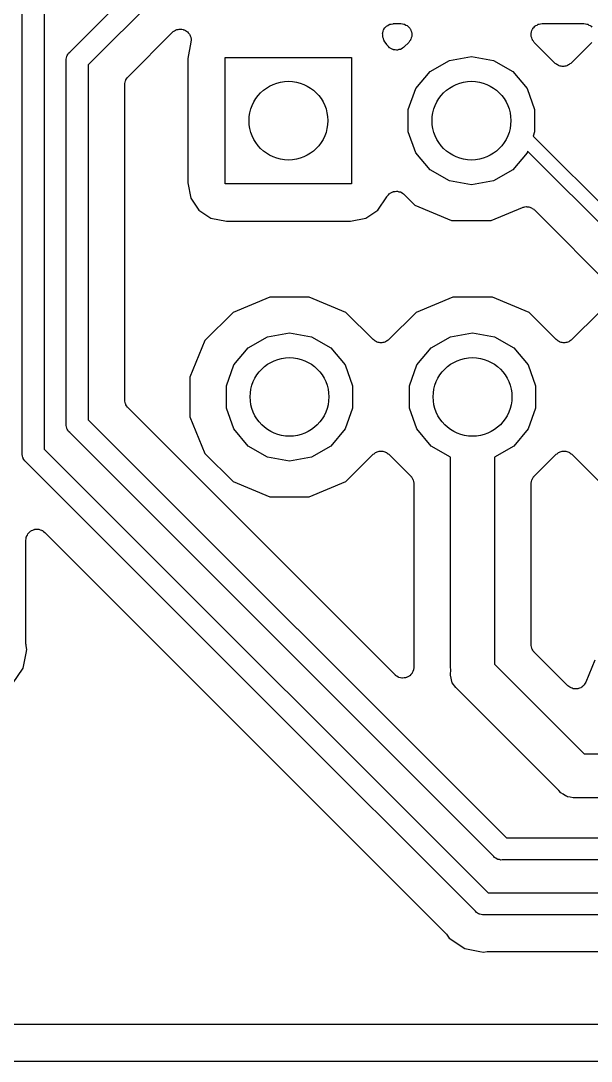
# Model space of a CAD drawing. Extents: x 24 to 196, y -189 to -31.
# Drawn here: x 154.89 to 162.81, y -59.39 to -44.94 of the extents above; entities that cross this region are included whole.
import ezdxf

# ---------------------------------------------------------------- set-up
doc = ezdxf.new("R2010")
doc.units = 0
doc.header["$MEASUREMENT"] = 0
doc.layers.add('BLACK', color=7, linetype='CONTINUOUS')

msp = doc.modelspace()

# ---------------------------------------------------------------- linework, layer by layer
at = {"layer": 'BLACK', "linetype": 'CONTINUOUS'}
for p, q in [((155.574, -45.3789), (156.733, -44.2199)), ((156.908, -44.4754), (155.829, -45.5545)), ((154.915, -50.9457), (154.915, -44.5837)), ((155.219, -44.6401), (155.219, -50.8893)), ((159.934, -45.0596), (159.948, -45.0431)), ((159.948, -45.0431), (159.961, -45.0257)), ((159.961, -45.0257), (159.965, -45.0229)), ((159.965, -45.0229), (159.968, -45.0191)), ((159.968, -45.0191), (159.987, -45.0083)), ((159.987, -45.0083), (160.005, -44.9963)), ((160.005, -44.9963), (160.01, -44.9951)), ((160.01, -44.9951), (160.014, -44.9926)), ((160.014, -44.9926), (160.035, -44.9888)), ((160.035, -44.9888), (160.056, -44.9837)), ((160.056, -44.9837), (160.061, -44.9843)), ((160.061, -44.9843), (160.066, -44.9834)), ((160.066, -44.9834), (160.169, -44.9834)), ((160.169, -44.9834), (160.189, -44.9869)), ((160.189, -44.9869), (160.208, -44.9886)), ((160.208, -44.9886), (160.214, -44.9914)), ((160.214, -44.9914), (160.221, -44.9926)), ((160.221, -44.9926), (160.238, -45.0025)), ((160.238, -45.0025), (160.256, -45.011)), ((160.256, -45.011), (160.261, -45.0157)), ((160.261, -45.0157), (160.267, -45.0191)), ((160.267, -45.0191), (160.28, -45.0343)), ((160.28, -45.0343), (160.294, -45.0484)), ((160.294, -45.0484), (160.297, -45.0545)), ((160.297, -45.0545), (160.301, -45.0596)), ((161.995, -45.0596), (161.999, -45.0545)), ((161.999, -45.0545), (162.002, -45.0484)), ((162.002, -45.0484), (162.016, -45.0343)), ((162.016, -45.0343), (162.029, -45.0191)), ((162.029, -45.0191), (162.035, -45.0157)), ((162.035, -45.0157), (162.04, -45.011)), ((162.04, -45.011), (162.058, -45.0025)), ((162.058, -45.0025), (162.075, -44.9926)), ((162.075, -44.9926), (162.082, -44.9914)), ((162.082, -44.9914), (162.088, -44.9886)), ((162.088, -44.9886), (162.107, -44.9869)), ((162.107, -44.9869), (162.127, -44.9834)), ((162.127, -44.9834), (162.709, -44.9834)), ((162.709, -44.9834), (162.729, -44.9869)), ((162.729, -44.9869), (162.748, -44.9886)), ((162.748, -44.9886), (162.754, -44.9914)), ((162.754, -44.9914), (162.761, -44.9926)), ((162.761, -44.9926), (162.778, -45.0025)), ((162.778, -45.0025), (162.796, -45.011)), ((162.796, -45.011), (162.801, -45.0157)), ((162.801, -45.0157), (162.807, -45.0191)), ((162.807, -45.0191), (162.82, -45.0343)), ((156.382, -45.7203), (156.999, -45.103)), ((156.999, -45.103), (157.006, -45.0982)), ((157.006, -45.0982), (157.011, -45.0919)), ((157.011, -45.0919), (157.027, -45.0831)), ((157.027, -45.0831), (157.042, -45.0727)), ((157.042, -45.0727), (157.05, -45.0705)), ((157.05, -45.0705), (157.058, -45.0665)), ((157.058, -45.0665), (157.076, -45.0637)), ((157.076, -45.0637), (157.093, -45.059)), ((157.093, -45.059), (157.102, -45.0597)), ((157.102, -45.0597), (157.11, -45.0584)), ((157.11, -45.0584), (157.128, -45.062)), ((157.128, -45.062), (157.146, -45.0636)), ((157.146, -45.0636), (157.154, -45.0671)), ((157.154, -45.0671), (157.162, -45.0688)), ((157.162, -45.0688), (157.178, -45.0782)), ((157.178, -45.0782), (157.194, -45.086)), ((157.194, -45.086), (157.2, -45.0919)), ((157.2, -45.0919), (157.207, -45.0962)), ((157.207, -45.0962), (157.219, -45.1105)), ((157.219, -45.1105), (157.232, -45.1234)), ((157.232, -45.1234), (157.235, -45.131)), ((157.235, -45.131), (157.24, -45.1375)), ((157.24, -45.1375), (157.246, -45.1548)), ((157.246, -45.1548), (157.254, -45.1713)), ((157.254, -45.1713), (157.255, -45.1797)), ((157.255, -45.1797), (157.257, -45.1876)), ((157.257, -45.1876), (157.257, -45.2059)), ((159.915, -45.1192), (159.916, -45.1144)), ((159.916, -45.1407), (159.915, -45.1192)), ((159.916, -45.1093), (159.923, -45.0891)), ((159.916, -45.1144), (159.916, -45.1093)), ((159.916, -45.1623), (159.916, -45.1407)), ((159.918, -45.167), (159.916, -45.1623)), ((159.918, -45.172), (159.918, -45.167)), ((159.927, -45.1917), (159.918, -45.172)), ((159.923, -45.0891), (159.929, -45.0684)), ((159.934, -45.212), (159.927, -45.1917)), ((159.929, -45.0684), (159.932, -45.0643)), ((159.932, -45.0643), (159.934, -45.0596)), ((160.301, -45.0596), (160.308, -45.0783)), ((160.307, -45.2002), (160.303, -45.2057)), ((160.312, -45.181), (160.307, -45.2002)), ((160.308, -45.0783), (160.316, -45.0964)), ((160.319, -45.1623), (160.312, -45.181)), ((160.316, -45.0964), (160.317, -45.103)), ((160.317, -45.103), (160.319, -45.1093)), ((160.319, -45.1093), (160.319, -45.1293)), ((160.319, -45.1293), (160.321, -45.1491)), ((160.321, -45.1491), (160.319, -45.1556)), ((160.319, -45.1556), (160.319, -45.1623)), ((161.975, -45.1491), (161.977, -45.1293)), ((161.977, -45.1556), (161.975, -45.1491)), ((161.977, -45.1093), (161.979, -45.103)), ((161.977, -45.1293), (161.977, -45.1093)), ((161.977, -45.1623), (161.977, -45.1556)), ((161.984, -45.181), (161.977, -45.1623)), ((161.979, -45.103), (161.98, -45.0964)), ((161.98, -45.0964), (161.988, -45.0783)), ((161.989, -45.2002), (161.984, -45.181)), ((161.988, -45.0783), (161.995, -45.0596)), ((161.993, -45.2057), (161.989, -45.2002)), ((157.256, -45.2405), (157.211, -45.4687)), ((157.258, -45.2241), (157.256, -45.2322)), ((157.256, -45.2322), (157.256, -45.2405)), ((157.257, -45.2059), (157.258, -45.2241)), ((159.937, -45.2159), (159.934, -45.212)), ((159.939, -45.2205), (159.937, -45.2159)), ((159.975, -45.2744), (159.939, -45.2205)), ((159.976, -45.2771), (159.975, -45.2744)), ((159.98, -45.2807), (159.976, -45.2771)), ((159.98, -45.2808), (159.98, -45.2807)), ((159.98, -45.2807), (159.98, -45.2807)), ((159.982, -45.2854), (159.98, -45.2808)), ((159.98, -45.2808), (159.98, -45.2808)), ((159.997, -45.3007), (159.982, -45.2854)), ((160.011, -45.3169), (159.997, -45.3007)), ((160.016, -45.3193), (160.011, -45.3169)), ((160.019, -45.3228), (160.016, -45.3193)), ((160.039, -45.3319), (160.019, -45.3228)), ((160.058, -45.3423), (160.039, -45.3319)), ((160.063, -45.3431), (160.058, -45.3423)), ((160.067, -45.3452), (160.063, -45.3431)), ((160.089, -45.3471), (160.067, -45.3452)), ((160.141, -45.3442), (160.12, -45.3498)), ((160.162, -45.34), (160.141, -45.3442)), ((160.166, -45.3374), (160.162, -45.34)), ((160.171, -45.3361), (160.166, -45.3374)), ((160.189, -45.3238), (160.171, -45.3361)), ((160.207, -45.3126), (160.189, -45.3238)), ((160.21, -45.3087), (160.207, -45.3126)), ((160.215, -45.3058), (160.21, -45.3087)), ((160.277, -45.2436), (160.215, -45.3058)), ((160.288, -45.2273), (160.277, -45.2436)), ((160.301, -45.212), (160.288, -45.2273)), ((160.303, -45.2057), (160.301, -45.212)), ((161.995, -45.212), (161.993, -45.2057)), ((162.008, -45.2273), (161.995, -45.212)), ((162.019, -45.2436), (162.008, -45.2273)), ((162.31, -45.5345), (162.019, -45.2436)), ((162.817, -45.2436), (162.526, -45.5345)), ((155.522, -45.4779), (155.528, -45.4584)), ((155.524, -45.4981), (155.522, -45.4779)), ((155.528, -45.4584), (155.531, -45.4385)), ((155.531, -45.4385), (155.535, -45.4326)), ((155.535, -45.4326), (155.536, -45.426)), ((155.536, -45.426), (155.548, -45.4094)), ((155.548, -45.4094), (155.558, -45.3919)), ((155.558, -45.3919), (155.574, -45.3789)), ((157.211, -45.4687), (157.211, -47.1913)), ((157.732, -47.2063), (157.732, -45.4537)), ((157.732, -45.4537), (159.484, -45.4537)), ((159.484, -45.4537), (159.484, -47.2063)), ((160.11, -45.3504), (160.089, -45.3471)), ((160.115, -45.3494), (160.11, -45.3504)), ((160.12, -45.3498), (160.115, -45.3494)), ((160.844, -45.4938), (161.148, -45.4402)), ((161.148, -45.4402), (161.452, -45.4938)), ((155.524, -50.5394), (155.524, -45.4981)), ((155.829, -45.5545), (155.829, -50.4829)), ((160.576, -45.6484), (160.844, -45.4938)), ((161.452, -45.4938), (161.72, -45.6484)), ((162.321, -45.5422), (162.31, -45.5345)), ((162.331, -45.5516), (162.321, -45.5422)), ((162.343, -45.5572), (162.331, -45.5516)), ((162.354, -45.5649), (162.343, -45.5572)), ((162.366, -45.5683), (162.354, -45.5649)), ((162.379, -45.574), (162.366, -45.5683)), ((162.392, -45.5751), (162.379, -45.574)), ((162.405, -45.5786), (162.392, -45.5751)), ((162.418, -45.5774), (162.405, -45.5786)), ((162.431, -45.5786), (162.418, -45.5774)), ((162.444, -45.5751), (162.431, -45.5786)), ((162.457, -45.574), (162.444, -45.5751)), ((162.47, -45.5683), (162.457, -45.574)), ((162.482, -45.5649), (162.47, -45.5683)), ((162.493, -45.5573), (162.482, -45.5649)), ((162.505, -45.5516), (162.493, -45.5573)), ((162.515, -45.5422), (162.505, -45.5516)), ((162.526, -45.5345), (162.515, -45.5422)), ((156.343, -45.7955), (156.346, -45.7759)), ((156.346, -45.7759), (156.35, -45.7701)), ((156.35, -45.7701), (156.351, -45.7637)), ((156.351, -45.7637), (156.363, -45.7473)), ((156.363, -45.7473), (156.373, -45.7301)), ((156.373, -45.7301), (156.378, -45.7258)), ((156.378, -45.7258), (156.382, -45.7203)), ((160.377, -45.8851), (160.576, -45.6484)), ((161.72, -45.6484), (161.919, -45.8851)), ((156.337, -45.8281), (156.338, -45.8215)), ((156.337, -50.2093), (156.337, -45.8281)), ((156.338, -45.8148), (156.343, -45.7955)), ((156.338, -45.8215), (156.338, -45.8148)), ((160.272, -46.1755), (160.377, -45.8851)), ((161.919, -45.8851), (162.024, -46.1755)), ((160.272, -46.4845), (160.272, -46.1755)), ((162.024, -46.1755), (162.024, -46.4845)), ((160.377, -46.7749), (160.272, -46.4845)), ((162.024, -46.4845), (162.003, -46.5432)), ((162.003, -46.5432), (163.872, -48.4124)), ((160.576, -47.0116), (160.377, -46.7749)), ((161.919, -46.7749), (161.72, -47.0116)), ((161.926, -46.7539), (161.919, -46.7749)), ((163.755, -48.5827), (161.926, -46.7539)), ((160.844, -47.1662), (160.576, -47.0116)), ((161.72, -47.0116), (161.452, -47.1662)), ((157.211, -47.1913), (157.253, -47.4045)), ((159.484, -47.2063), (157.732, -47.2063)), ((161.148, -47.2198), (160.844, -47.1662)), ((161.452, -47.1662), (161.148, -47.2198)), ((159.982, -47.3746), (159.997, -47.3593)), ((159.997, -47.3593), (160.011, -47.3431)), ((160.011, -47.3431), (160.016, -47.3407)), ((160.016, -47.3407), (160.019, -47.3372)), ((160.019, -47.3372), (160.039, -47.3281)), ((160.039, -47.3281), (160.058, -47.3177)), ((160.058, -47.3177), (160.063, -47.3169)), ((160.063, -47.3169), (160.067, -47.3148)), ((160.067, -47.3148), (160.089, -47.3129)), ((160.089, -47.3129), (160.11, -47.3096)), ((160.11, -47.3096), (160.115, -47.3106)), ((160.115, -47.3106), (160.12, -47.3102)), ((160.12, -47.3102), (160.141, -47.3158)), ((160.141, -47.3158), (160.162, -47.32)), ((160.162, -47.32), (160.166, -47.3226)), ((160.166, -47.3226), (160.171, -47.3239)), ((160.171, -47.3239), (160.189, -47.3362)), ((160.189, -47.3362), (160.207, -47.3474)), ((160.207, -47.3474), (160.21, -47.3513)), ((160.21, -47.3513), (160.215, -47.3542)), ((160.215, -47.3542), (160.364, -47.5036)), ((157.253, -47.4045), (157.365, -47.5725)), ((159.851, -47.5725), (159.975, -47.3856)), ((159.975, -47.3856), (159.976, -47.3829)), ((159.976, -47.3829), (159.98, -47.3793)), ((159.98, -47.3792), (159.982, -47.3746)), ((159.98, -47.3793), (159.98, -47.3792)), ((159.98, -47.3792), (159.98, -47.3792)), ((159.98, -47.3793), (159.98, -47.3793)), ((160.364, -47.5036), (160.873, -47.7143)), ((157.365, -47.5725), (157.533, -47.6848)), ((159.683, -47.6848), (159.851, -47.5725)), ((161.423, -47.7143), (161.856, -47.5351)), ((161.856, -47.5351), (161.866, -47.5329)), ((161.866, -47.5329), (161.875, -47.5287)), ((161.875, -47.5287), (161.891, -47.5273)), ((161.891, -47.5273), (161.908, -47.5237)), ((161.908, -47.5237), (161.918, -47.525)), ((161.918, -47.525), (161.928, -47.5241)), ((161.928, -47.5241), (161.944, -47.5284)), ((161.944, -47.5284), (161.96, -47.5306)), ((161.96, -47.5306), (161.969, -47.5352)), ((161.969, -47.5352), (161.979, -47.5378)), ((161.979, -47.5378), (161.992, -47.5473)), ((161.992, -47.5473), (162.007, -47.555)), ((162.007, -47.555), (162.014, -47.5624)), ((162.014, -47.5624), (162.022, -47.5681)), ((162.022, -47.5681), (163.13, -48.676)), ((157.533, -47.6848), (157.747, -47.7272)), ((157.747, -47.7272), (159.469, -47.7272)), ((159.469, -47.7272), (159.683, -47.6848)), ((160.873, -47.7143), (161.423, -47.7143)), ((158.348, -48.7807), (157.839, -48.9914)), ((158.898, -48.7807), (158.348, -48.7807)), ((159.407, -48.9914), (158.898, -48.7807)), ((160.888, -48.7807), (160.379, -48.9914)), ((161.438, -48.7807), (160.888, -48.7807)), ((161.947, -48.9914), (161.438, -48.7807)), ((157.839, -48.9914), (157.449, -49.3809)), ((159.785, -49.3695), (159.407, -48.9914)), ((160.379, -48.9914), (160.001, -49.3695)), ((162.325, -49.3695), (161.947, -48.9914)), ((162.919, -48.9914), (162.541, -49.3695)), ((157.449, -49.3809), (157.239, -49.8896)), ((158.051, -49.4834), (158.319, -49.3288)), ((158.319, -49.3288), (158.623, -49.2752)), ((158.623, -49.2752), (158.927, -49.3288)), ((158.927, -49.3288), (159.195, -49.4834)), ((159.796, -49.3772), (159.785, -49.3695)), ((159.806, -49.3866), (159.796, -49.3772)), ((159.818, -49.3923), (159.806, -49.3866)), ((159.98, -49.3866), (159.968, -49.3923)), ((159.99, -49.3772), (159.98, -49.3866)), ((160.001, -49.3695), (159.99, -49.3772)), ((160.591, -49.4834), (160.859, -49.3288)), ((160.859, -49.3288), (161.163, -49.2752)), ((161.163, -49.2752), (161.467, -49.3288)), ((161.467, -49.3288), (161.735, -49.4834)), ((162.336, -49.3772), (162.325, -49.3695)), ((162.346, -49.3866), (162.336, -49.3772)), ((162.358, -49.3923), (162.346, -49.3866)), ((162.52, -49.3866), (162.508, -49.3923)), ((162.53, -49.3772), (162.52, -49.3866)), ((162.541, -49.3695), (162.53, -49.3772)), ((157.852, -49.7201), (158.051, -49.4834)), ((159.195, -49.4834), (159.394, -49.7201)), ((159.829, -49.3999), (159.818, -49.3923)), ((159.841, -49.4033), (159.829, -49.3999)), ((159.854, -49.409), (159.841, -49.4033)), ((159.867, -49.4101), (159.854, -49.409)), ((159.88, -49.4136), (159.867, -49.4101)), ((159.893, -49.4124), (159.88, -49.4136)), ((159.906, -49.4136), (159.893, -49.4124)), ((159.919, -49.4101), (159.906, -49.4136)), ((159.932, -49.409), (159.919, -49.4101)), ((159.945, -49.4033), (159.932, -49.409)), ((159.957, -49.3999), (159.945, -49.4033)), ((159.968, -49.3923), (159.957, -49.3999)), ((160.392, -49.7201), (160.591, -49.4834)), ((161.735, -49.4834), (161.934, -49.7201)), ((162.369, -49.3999), (162.358, -49.3923)), ((162.381, -49.4033), (162.369, -49.3999)), ((162.394, -49.409), (162.381, -49.4033)), ((162.407, -49.4101), (162.394, -49.409)), ((162.42, -49.4136), (162.407, -49.4101)), ((162.433, -49.4124), (162.42, -49.4136)), ((162.446, -49.4136), (162.433, -49.4124)), ((162.459, -49.4101), (162.446, -49.4136)), ((162.472, -49.409), (162.459, -49.4101)), ((162.485, -49.4033), (162.472, -49.409)), ((162.497, -49.3999), (162.485, -49.4033)), ((162.508, -49.3923), (162.497, -49.3999)), ((157.747, -50.0105), (157.852, -49.7201)), ((159.394, -49.7201), (159.499, -50.0105)), ((160.287, -50.0105), (160.392, -49.7201)), ((161.934, -49.7201), (162.039, -50.0105)), ((157.239, -49.8896), (157.239, -50.4404)), ((157.747, -50.3195), (157.747, -50.0105)), ((159.499, -50.0105), (159.499, -50.3195)), ((160.287, -50.3195), (160.287, -50.0105)), ((162.039, -50.0105), (162.039, -50.3195)), ((156.338, -50.2159), (156.337, -50.2093)), ((156.338, -50.2226), (156.338, -50.2159)), ((156.343, -50.2419), (156.338, -50.2226)), ((156.346, -50.2615), (156.343, -50.2419)), ((156.35, -50.2673), (156.346, -50.2615)), ((156.351, -50.2737), (156.35, -50.2673)), ((156.363, -50.2901), (156.351, -50.2737)), ((156.373, -50.3073), (156.363, -50.2901)), ((156.378, -50.3116), (156.373, -50.3073)), ((156.382, -50.3171), (156.378, -50.3116)), ((160.088, -54.0234), (156.382, -50.3171)), ((157.852, -50.6099), (157.747, -50.3195)), ((159.499, -50.3195), (159.394, -50.6099)), ((160.392, -50.6099), (160.287, -50.3195)), ((162.039, -50.3195), (161.934, -50.6099)), ((155.522, -50.5595), (155.524, -50.5394)), ((155.829, -50.4829), (161.633, -56.2864)), ((157.239, -50.4404), (157.449, -50.9491)), ((155.528, -50.579), (155.522, -50.5595)), ((155.531, -50.5989), (155.528, -50.579)), ((155.535, -50.6048), (155.531, -50.5989)), ((155.536, -50.6114), (155.535, -50.6048)), ((155.548, -50.628), (155.536, -50.6114)), ((155.558, -50.6455), (155.548, -50.628)), ((155.574, -50.6585), (155.558, -50.6455)), ((161.457, -56.5419), (155.574, -50.6585)), ((158.051, -50.8466), (157.852, -50.6099)), ((159.394, -50.6099), (159.195, -50.8466)), ((160.591, -50.8466), (160.392, -50.6099)), ((161.934, -50.6099), (161.735, -50.8466)), ((154.913, -50.9659), (154.915, -50.9457)), ((154.918, -50.9854), (154.913, -50.9659)), ((155.219, -50.8893), (158.541, -54.2106)), ((157.449, -50.9491), (157.839, -51.3386)), ((158.319, -51.0012), (158.051, -50.8466)), ((159.195, -50.8466), (158.927, -51.0012)), ((159.407, -51.3386), (159.785, -50.9605)), ((159.785, -50.9605), (159.796, -50.9528)), ((159.796, -50.9528), (159.806, -50.9434)), ((159.806, -50.9434), (159.818, -50.9377)), ((159.818, -50.9377), (159.829, -50.9301)), ((159.829, -50.9301), (159.841, -50.9267)), ((159.841, -50.9267), (159.854, -50.921)), ((159.854, -50.921), (159.867, -50.9199)), ((159.867, -50.9199), (159.88, -50.9164)), ((159.88, -50.9164), (159.893, -50.9176)), ((159.893, -50.9176), (159.906, -50.9164)), ((159.906, -50.9164), (159.919, -50.9199)), ((159.919, -50.9199), (159.932, -50.921)), ((159.932, -50.921), (159.945, -50.9267)), ((159.945, -50.9267), (159.957, -50.9301)), ((159.957, -50.9301), (159.968, -50.9377)), ((159.968, -50.9377), (159.98, -50.9434)), ((159.98, -50.9434), (159.99, -50.9528)), ((159.99, -50.9528), (160.001, -50.9605)), ((160.001, -50.9605), (160.306, -51.2653)), ((160.858, -51.0009), (160.591, -50.8466)), ((161.735, -50.8466), (161.468, -51.0009)), ((162.02, -51.2653), (162.325, -50.9605)), ((162.325, -50.9605), (162.336, -50.9528)), ((162.336, -50.9528), (162.346, -50.9434)), ((162.346, -50.9434), (162.358, -50.9377)), ((162.358, -50.9377), (162.369, -50.9301)), ((162.369, -50.9301), (162.381, -50.9267)), ((162.381, -50.9267), (162.394, -50.921)), ((162.394, -50.921), (162.407, -50.9199)), ((162.407, -50.9199), (162.42, -50.9164)), ((162.42, -50.9164), (162.433, -50.9176)), ((162.433, -50.9176), (162.446, -50.9164)), ((162.446, -50.9164), (162.459, -50.9199)), ((162.459, -50.9199), (162.472, -50.921)), ((162.472, -50.921), (162.485, -50.9267)), ((162.485, -50.9267), (162.497, -50.9301)), ((162.497, -50.9301), (162.508, -50.9377)), ((162.508, -50.9377), (162.52, -50.9434)), ((162.52, -50.9434), (162.53, -50.9528)), ((162.53, -50.9528), (162.541, -50.9605)), ((162.541, -50.9605), (162.919, -51.3386)), ((154.922, -51.0053), (154.918, -50.9854)), ((154.925, -51.0112), (154.922, -51.0053)), ((154.927, -51.0178), (154.925, -51.0112)), ((154.938, -51.0344), (154.927, -51.0178)), ((154.948, -51.0519), (154.938, -51.0344)), ((154.964, -51.0649), (154.948, -51.0519)), ((158.398, -54.4986), (154.964, -51.0649)), ((158.623, -51.0548), (158.319, -51.0012)), ((158.927, -51.0012), (158.623, -51.0548)), ((160.858, -53.9255), (160.858, -51.0009)), ((161.468, -51.0009), (161.468, -53.8741)), ((160.306, -51.2653), (160.309, -51.2708)), ((162.017, -51.2708), (162.02, -51.2653)), ((157.839, -51.3386), (158.348, -51.5493)), ((158.898, -51.5493), (159.407, -51.3386)), ((160.309, -51.2708), (160.315, -51.2751)), ((160.315, -51.2751), (160.325, -51.2923)), ((160.325, -51.2923), (160.336, -51.3086)), ((160.336, -51.3086), (160.338, -51.3151)), ((160.338, -51.3151), (160.341, -51.3209)), ((160.341, -51.3209), (160.344, -51.3405)), ((160.344, -51.3405), (160.35, -51.3597)), ((160.35, -51.3597), (160.349, -51.3664)), ((160.349, -51.3664), (160.35, -51.373)), ((160.35, -51.373), (160.35, -53.9053)), ((161.976, -51.3597), (161.982, -51.3405)), ((161.977, -51.3664), (161.976, -51.3597)), ((161.976, -51.373), (161.977, -51.3664)), ((161.976, -53.6006), (161.976, -51.373)), ((161.982, -51.3405), (161.985, -51.3209)), ((161.985, -51.3209), (161.988, -51.3151)), ((161.988, -51.3151), (161.99, -51.3086)), ((161.99, -51.3086), (162.001, -51.2923)), ((162.001, -51.2923), (162.011, -51.2751)), ((162.011, -51.2751), (162.017, -51.2708)), ((158.348, -51.5493), (158.898, -51.5493)), ((154.969, -52.1331), (154.971, -52.1132)), ((154.971, -52.1132), (154.973, -52.1072)), ((154.973, -52.1072), (154.975, -52.1005)), ((154.975, -52.1005), (154.985, -52.0833)), ((154.985, -52.0833), (154.993, -52.0653)), ((154.993, -52.0653), (154.998, -52.0605)), ((154.998, -52.0605), (155.001, -52.0547)), ((155.001, -52.0547), (155.016, -52.0419)), ((155.016, -52.0419), (155.03, -52.0278)), ((155.03, -52.0278), (155.036, -52.025)), ((155.036, -52.025), (155.042, -52.0207)), ((155.042, -52.0207), (155.06, -52.0139)), ((155.06, -52.0139), (155.078, -52.0055)), ((155.078, -52.0055), (155.085, -52.0049)), ((155.085, -52.0049), (155.091, -52.0026)), ((155.091, -52.0026), (155.111, -52.0026)), ((155.111, -52.0026), (155.131, -52.0009)), ((155.131, -52.0009), (155.138, -52.0026)), ((155.138, -52.0026), (155.144, -52.0026)), ((155.144, -52.0026), (155.163, -52.0094)), ((155.163, -52.0094), (155.182, -52.0146)), ((155.182, -52.0146), (155.188, -52.0184)), ((155.188, -52.0184), (155.194, -52.0207)), ((155.194, -52.0207), (155.209, -52.0335)), ((155.209, -52.0335), (155.226, -52.0449)), ((155.226, -52.0449), (158.086, -54.905)), ((154.965, -52.1527), (154.969, -52.1331)), ((154.965, -53.5901), (154.965, -52.1527)), ((154.927, -53.9279), (154.968, -53.7205)), ((154.968, -53.6049), (154.965, -53.5901)), ((154.968, -53.6199), (154.968, -53.6049)), ((154.978, -53.6702), (154.968, -53.6199)), ((154.968, -53.7205), (154.978, -53.6702)), ((154.968, -53.7205), (154.968, -53.7205)), ((161.977, -53.6072), (161.976, -53.6006)), ((161.976, -53.6139), (161.977, -53.6072)), ((161.982, -53.6331), (161.976, -53.6139)), ((161.985, -53.6527), (161.982, -53.6331)), ((161.988, -53.6585), (161.985, -53.6527)), ((161.99, -53.665), (161.988, -53.6585)), ((162.001, -53.6813), (161.99, -53.665)), ((162.011, -53.6986), (162.001, -53.6813)), ((162.017, -53.7029), (162.011, -53.6986)), ((162.02, -53.7084), (162.017, -53.7029)), ((162.486, -54.1744), (162.02, -53.7084)), ((162.862, -53.8194), (162.735, -54.1249)), ((154.781, -54.1463), (154.927, -53.9279)), ((160.321, -54.0031), (160.305, -54.0183)), ((160.323, -53.9985), (160.321, -54.0031)), ((160.326, -53.9947), (160.323, -53.9985)), ((160.334, -53.9746), (160.326, -53.9947)), ((160.343, -53.9551), (160.334, -53.9746)), ((160.345, -53.9454), (160.343, -53.9501)), ((160.343, -53.9501), (160.343, -53.9551)), ((160.347, -53.9351), (160.345, -53.9454)), ((160.348, -53.9201), (160.347, -53.9351)), ((160.35, -53.9053), (160.348, -53.9201)), ((160.855, -54.0274), (160.862, -53.9459)), ((160.862, -53.9459), (160.858, -53.9255)), ((161.468, -53.8741), (162.712, -55.118)), ((160.092, -54.0263), (160.088, -54.0234)), ((160.095, -54.0303), (160.092, -54.0263)), ((160.114, -54.0414), (160.095, -54.0303)), ((160.131, -54.0538), (160.114, -54.0414)), ((160.136, -54.0551), (160.131, -54.0538)), ((160.141, -54.0577), (160.136, -54.0551)), ((160.162, -54.0619), (160.141, -54.0577)), ((160.182, -54.0675), (160.162, -54.0619)), ((160.187, -54.0671), (160.182, -54.0675)), ((160.192, -54.068), (160.187, -54.0671)), ((160.214, -54.0648), (160.192, -54.068)), ((160.235, -54.0629), (160.214, -54.0648)), ((160.24, -54.0608), (160.235, -54.0629)), ((160.245, -54.06), (160.24, -54.0608)), ((160.264, -54.0496), (160.245, -54.06)), ((160.283, -54.0405), (160.264, -54.0496)), ((160.287, -54.037), (160.283, -54.0405)), ((160.291, -54.0345), (160.287, -54.037)), ((160.305, -54.0183), (160.291, -54.0345)), ((160.882, -54.1312), (160.855, -54.0274)), ((160.929, -54.1971), (160.882, -54.1312)), ((162.719, -54.154), (162.712, -54.1611)), ((162.726, -54.1389), (162.719, -54.154)), ((162.735, -54.1249), (162.726, -54.1389)), ((158.541, -54.2106), (158.613, -54.2831)), ((158.613, -54.2831), (158.613, -54.2831)), ((158.613, -54.2831), (161.379, -57.0484)), ((162.36, -55.6289), (160.929, -54.1971)), ((162.5, -54.1839), (162.486, -54.1744)), ((162.512, -54.1951), (162.5, -54.1839)), ((162.522, -54.199), (162.512, -54.1951)), ((162.53, -54.2047), (162.522, -54.199)), ((162.546, -54.209), (162.53, -54.2047)), ((162.561, -54.2154), (162.546, -54.209)), ((162.571, -54.2158), (162.561, -54.2154)), ((162.581, -54.2184), (162.571, -54.2158)), ((162.597, -54.217), (162.581, -54.2184)), ((162.614, -54.2177), (162.597, -54.217)), ((162.624, -54.2147), (162.614, -54.2177)), ((162.634, -54.2138), (162.624, -54.2147)), ((162.649, -54.2068), (162.634, -54.2138)), ((162.665, -54.2018), (162.649, -54.2068)), ((162.673, -54.1957), (162.665, -54.2018)), ((162.682, -54.1914), (162.673, -54.1957)), ((162.693, -54.1797), (162.682, -54.1914)), ((162.707, -54.1696), (162.693, -54.1797)), ((162.712, -54.1611), (162.707, -54.1696)), ((161.203, -57.3039), (158.398, -54.4986)), ((158.398, -54.4986), (158.398, -54.4986)), ((158.086, -54.905), (158.086, -54.905)), ((158.086, -54.905), (160.792, -57.6112)), ((162.712, -55.118), (185.653, -55.118)), ((162.386, -55.6599), (162.36, -55.6289)), ((162.421, -55.6801), (162.386, -55.6599)), ((162.455, -55.7033), (162.421, -55.6801)), ((162.468, -55.7068), (162.455, -55.7033)), ((162.48, -55.7136), (162.468, -55.7068)), ((162.519, -55.7207), (162.48, -55.7136)), ((162.558, -55.7311), (162.519, -55.7207)), ((162.599, -55.7276), (162.558, -55.7311)), ((185.766, -55.7276), (162.599, -55.7276)), ((161.633, -56.2864), (193.787, -56.2864)), ((161.47, -56.5573), (161.457, -56.5419)), ((161.487, -56.5675), (161.47, -56.5573)), ((161.504, -56.5791), (161.487, -56.5675)), ((161.511, -56.5808), (161.504, -56.5791)), ((161.516, -56.5842), (161.511, -56.5808)), ((161.536, -56.5877), (161.516, -56.5842)), ((161.556, -56.593), (161.536, -56.5877)), ((161.576, -56.5912), (161.556, -56.593)), ((193.787, -56.5912), (161.576, -56.5912)), ((161.379, -57.0484), (171.469, -57.0484)), ((161.216, -57.3193), (161.203, -57.3039)), ((161.233, -57.3295), (161.216, -57.3193)), ((161.25, -57.3411), (161.233, -57.3295)), ((161.257, -57.3428), (161.25, -57.3411)), ((161.262, -57.3462), (161.257, -57.3428)), ((161.282, -57.3497), (161.262, -57.3462)), ((161.302, -57.355), (161.282, -57.3497)), ((161.322, -57.3532), (161.302, -57.355)), ((171.412, -57.3532), (161.322, -57.3532)), ((160.792, -57.6112), (160.8, -57.6234)), ((160.8, -57.6234), (160.811, -57.6343)), ((160.811, -57.6343), (160.839, -57.6769)), ((160.839, -57.6769), (161.058, -57.8229)), ((161.058, -57.8229), (161.265, -57.8641)), ((161.265, -57.8641), (161.315, -57.8741)), ((161.315, -57.8741), (161.366, -57.8641)), ((161.366, -57.8641), (161.381, -57.8638)), ((161.381, -57.8638), (161.395, -57.8612)), ((161.395, -57.8612), (171.139, -57.8612)), ((171.657, -58.8772), (152.933, -58.8772)), ((152.486, -59.3852), (172.375, -59.3852))]:
    msp.add_line(p, q, dxfattribs=at)
at = {"layer": 'BLACK'}
for centre in [(158.608, -46.33), (161.148, -46.33), (158.623, -50.165), (161.163, -50.165)]:
    msp.add_circle(centre, 0.5461, dxfattribs=at)

doc.saveas('drawing.dxf')
